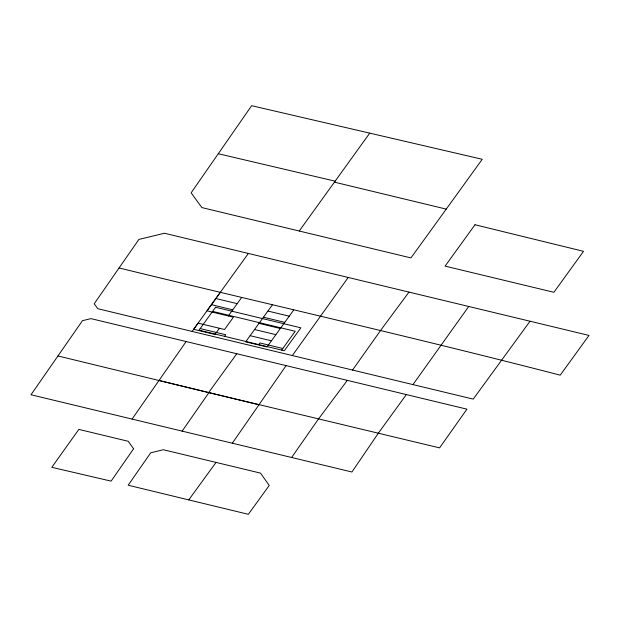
<?xml version="1.0" encoding="UTF-8"?>
<svg xmlns="http://www.w3.org/2000/svg" width="620" height="620" viewBox="0 0 620 620"><rect width="100%" height="100%" fill="white"/><g stroke="black" fill="none" stroke-linecap="round" stroke-linejoin="round"><path stroke-width="0.93" d="M232.299 443.222L286.107 365.614M119.071 267.972L94.209 303.785L97.774 308.706L473.223 399.11L530.038 321.23L589 335.435L560.216 375.17C413.695 337.272 266.112 303.792 119.071 267.972L138.903 239.436L164.447 233.244L530.038 321.23M182.125 431.148L208.94 392.623L439.58 447.88L466.922 409.161L90.977 318.626L82.452 320.687L31 394.754L132.076 419.081L186.139 341.543M132.076 419.081L291.625 457.482L318.316 419.213L347.324 380.362M352.548 370.062L380.804 330.135L408.968 292.113M348.208 277.473L292.346 355.554M412.951 384.601L468.72 306.505M299.235 231.02L369.737 133.137M281.666 350.099L295.205 331.289L212.606 311.38M192.115 331.413L248.372 253.448M220.333 292.369L206.995 310.829L233.43 317.2L224.533 329.507L198.098 323.136L193.649 329.298L214.97 334.428L219.418 328.274M228.315 315.967L241.653 297.507M224.603 336.35L225.773 334.738L200.175 328.577M272.351 304.901L245.667 341.829L266.98 346.96L293.663 310.039M258.718 344.565L259.881 342.953L282.829 348.479M446.245 209.103L410.959 257.92L201.856 207.576L191.138 192.828L251.643 105.695L482.244 159.278L446.245 209.103L334.42 182.156M236.778 353.726L208.646 392.561L158.991 380.494M406.356 394.56L378.13 433.489L351.928 472.006L291.625 457.482M188.751 499.898L248.341 514.306L269.251 485.452L260.493 473.114L163.339 449.732L150.73 452.786L128.185 485.228L188.751 499.898L216.031 462.419M218.287 153.729L335.141 181.172M215.884 298.522L237.204 303.661M267.902 311.054L289.222 316.192M211.443 304.676L232.756 309.814M263.454 317.208L284.774 322.346M259.005 323.361L280.325 328.499M254.556 329.514L275.877 334.653M250.116 335.676L271.428 340.806M57.955 355.958L258.959 404.782M133.61 448.748L111.104 481.136L51.809 467.31L78.856 429.396L128.185 441.277L133.61 448.748M215.574 307.272L199.012 330.189L284.309 350.734L300.871 327.817L215.574 307.272M474.99 224.758L445.098 266.12L553.885 292.299L583.513 251.317L474.99 224.758"/></g></svg>
